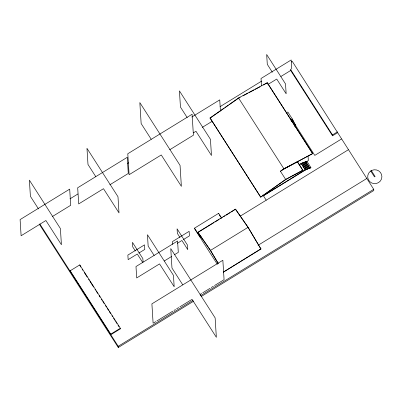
<?xml version="1.0" encoding="UTF-8"?>
<svg xmlns="http://www.w3.org/2000/svg" width="402" height="402" viewBox="0 0 402 402"><rect width="100%" height="100%" fill="white"/><g stroke="black" fill="none" stroke-linecap="round" stroke-linejoin="round"><path stroke-width="0.6" d="M302.847 170.237L285.661 179.629L260.652 197.141L210.04 117.977L238.522 97.962L267.305 82.727L312.686 153.569L283.918 169.046L280.425 171.247L285.646 179.392L302.847 170.237L297.395 161.73L282.194 169.825M280.425 171.247L283.902 168.805L312.686 153.569M260.652 197.141L285.646 179.392M210.05 118.148L224.296 108.178M225.311 107.465L228.366 105.329M229.381 104.615L238.029 98.56M191.774 117.057L219.738 99.877L220.442 111.068M291.279 61.973L292.269 61.365L373.724 189.327L373.8 190.518L201.141 296.586M69.933 198.874L77.948 193.95M127.635 163.428L128.7 162.775M220.06 106.651L261.732 81.048M52.24 216.628L70.707 205.286L69.687 189.126L20.1 219.592L21.115 235.753L45.908 220.517L61.416 244.723L60.4 228.562L29.391 180.156L30.406 196.317L38.497 208.945M267.883 84.49L276.722 79.058L286.149 93.782L285.531 83.953L266.672 54.511L267.29 64.34L272.345 72.224M280.882 76.506L290.762 70.435M193.322 132.891L195.96 131.268L211.462 155.473L210.447 139.313L179.438 90.907L180.453 107.068L187.196 117.59M202.286 127.379L212.311 121.223M109.826 184.804L128.288 173.463L127.273 157.303L77.686 187.769L78.702 203.925L103.495 188.694L119.002 212.899L117.987 196.739L86.973 148.328L87.993 164.488L95.741 176.594M169.694 149.775L193.412 135.203L192.096 114.248L127.791 153.75L129.107 174.704L161.262 154.956L181.367 186.342L180.051 165.388L139.836 102.61L141.152 123.565L151.207 139.258M286.34 112.917L287.837 111.997L292.309 118.977L295.832 125.595L294.852 126.459M290.812 119.896L292.309 118.977M290.827 120.143L292.324 119.223M291.515 121.223L293.013 120.298M291.53 121.469L293.028 120.55M292.219 122.545L293.716 121.625M292.234 122.791L293.731 121.871M293.425 123.56L294.425 122.947M293.44 123.811L294.44 123.198M294.128 124.886L295.128 124.273M294.143 125.133L295.143 124.519M294.832 126.208L295.832 125.595M70.179 270.782L79.752 264.903L120.329 328.243L120.369 328.841L110.796 334.72L110.756 334.127L70.179 270.782L70.219 271.38M138.79 253.109L144.795 249.421L144.509 244.868L127.866 255.089L128.153 259.642L137.293 254.029L142.821 262.657M337.489 132.76L332.539 135.801L332.484 134.906L337.434 131.871M194.533 228.145L200.563 237.562L200.598 238.155L194.568 228.743L194.533 228.145L218.638 213.336L221.653 218.045M299.123 164.664L301.254 163.358L305.344 170.016L306.445 169.342L263.878 195.427L305.324 169.709M299.676 164.584L302.374 162.926L306.445 169.342M341.484 138.997L314.781 155.398L294.199 123.268M302.389 163.177L303.49 162.498L307.565 168.91L306.46 169.589L302.389 163.237L303.49 162.498M304.605 162.066L303.51 162.805L307.58 169.162L308.676 168.423L304.61 162.127M304.626 162.318L305.726 161.639L309.801 168.051L308.696 168.729L304.626 162.378M304.992 162.152L305.726 161.639M305.741 161.885L306.842 161.212L310.917 167.624L309.816 168.302L305.746 161.946M306.208 161.86L308.339 160.549L308.078 156.393M177.342 243.305L181.91 240.496L187.764 249.632L187.478 245.084L177.071 228.838L177.357 233.391L179.96 237.451M183.412 239.577L189.412 235.889L189.126 231.336L172.488 241.562L172.664 244.406M218.206 263.546L210.517 250.642L197.905 232.235L235.517 209.13L248.119 227.291L260.948 249.039L223.331 272.149L260.928 248.798M197.92 232.477L213.814 222.713M214.874 222.065L219.11 219.462M220.17 218.809L222.291 217.507M223.351 216.854L224.939 215.879M225.999 215.231L230.235 212.623M231.296 211.975L235.517 209.13M306.46 169.528L307.565 168.91M308.691 168.669L309.796 167.991M309.811 168.242L310.917 167.624M164.232 261.019L171.523 256.536M174.649 254.617L178.297 252.376L177.583 240.999L135.982 266.551L136.7 277.933L159.544 263.898L173.84 286.219M240.16 216.206L348.363 149.735M197.905 232.235L210.502 250.401L248.119 227.291M110.756 334.127L120.329 328.243M258.054 245.295L366.785 178.498M153.649 322.942L155.785 321.63M156.85 320.972L172.845 311.148M173.915 310.49L175.513 309.51M176.578 308.852L178.714 307.54M179.779 306.887L192.045 299.354L216.351 337.298L215.13 317.887L170.755 248.617L171.976 268.028L182.679 284.732M200.05 294.435L201.653 293.45M202.719 292.792L210.196 288.204M211.261 287.546L213.397 286.234M214.462 285.581L224.075 279.676L222.854 260.265L151.896 303.857L153.117 323.268M193.658 301.183L118.283 347.489L118.208 346.298L193.045 300.324M200.533 295.726L373.724 189.327M238.537 98.204L240.2 97.324M242.964 95.862L247.944 93.224M249.054 92.636L254.034 90.003M255.139 89.415L260.119 86.777M263.441 85.023L267.305 82.727M235.532 209.372L248.134 227.532L260.948 249.039M371.342 170.654L375.096 176.518L374.493 176.89L370.739 171.026M290.355 69.139L332.484 134.906M290.41 70.028L332.539 135.801M267.32 82.968L312.701 153.81M301.269 163.604L305.339 169.956M302.862 170.468L297.395 161.73M238.522 97.962L283.902 168.805M283.686 168.689L283.918 169.046M281.651 170.116L281.877 170.473M262.888 194.995L266.219 200.196M210.04 117.977L260.642 196.965M219.346 214.98L220.683 217.07M217.392 264.365L201.201 239.095L201.055 236.773M154.187 255.536L148.157 246.124L147.444 234.748L173.458 275.355L174.172 286.737M135.338 250.984L132.74 246.918L132.454 242.371L142.856 258.612L143.072 262.029M80.807 267.079L79.752 264.903M82.159 269.189L82.832 270.25M84.189 272.36L87.229 277.109M88.581 279.219L89.259 280.274M89.937 281.335L93.656 287.139M95.008 289.249L95.686 290.304M96.359 291.36L97.711 293.475M99.068 295.586L100.078 297.168M101.435 299.279L102.108 300.334M102.786 301.389L104.138 303.505M105.49 305.615L106.505 307.198M107.183 308.254L108.535 310.364M109.208 311.419L110.56 313.53M111.917 315.645L112.59 316.701M113.605 318.283L114.957 320.394M115.635 321.449L116.987 323.56M118.002 325.143L119.017 326.731M39.848 223.964L118.208 346.298M39.25 224.105L118.283 347.489M210.502 250.401L218.191 263.305M302.374 162.926L301.274 163.664L301.254 163.358M291.762 69.184L291.184 59.968L261.024 78.496L261.486 85.867M218.638 213.336L218.673 213.934M371.026 170.82L370.272 171.358A7.11 6.95 -3.6 0 0 371.739 182.99A7.11 6.95 -3.6 0 0 381.905 176.744A7.11 6.95 -3.6 0 0 371.845 170.388L371.026 170.82"/></g></svg>
